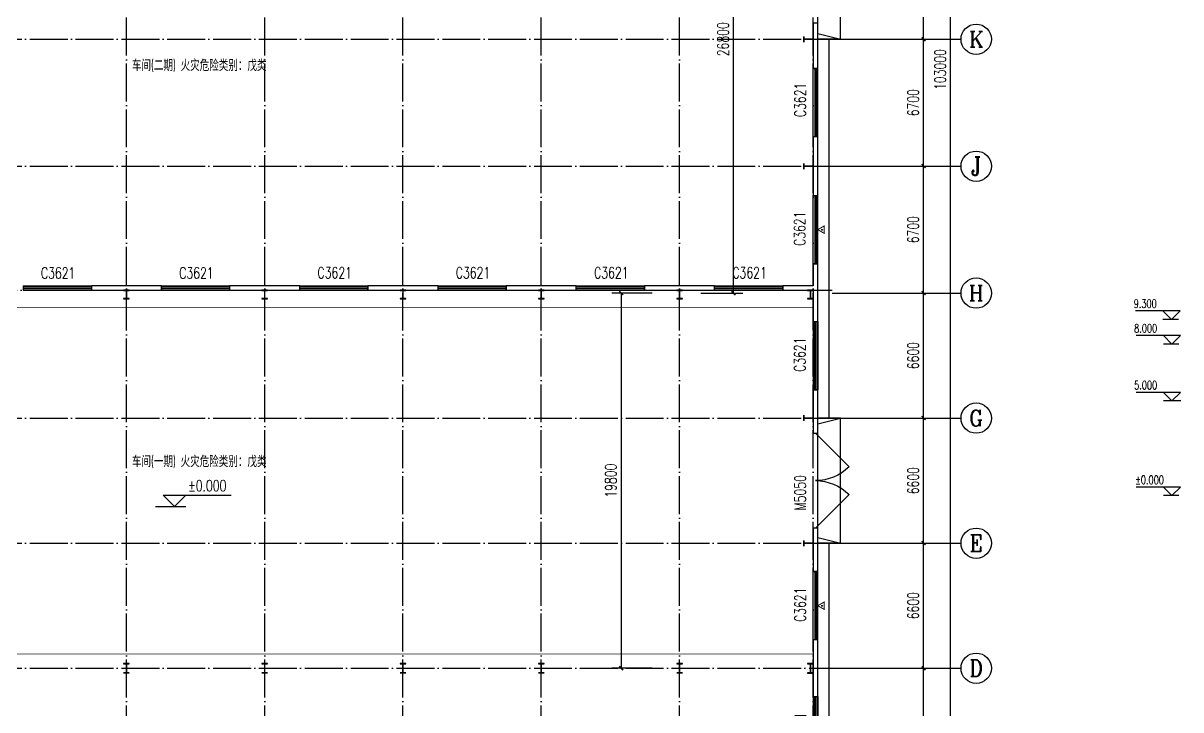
# Model space of a CAD drawing. Extents: x -89996 to 1006241, y -2176 to 440573.
# Drawn here: x 314473 to 375588, y 324303 to 360550 of the extents above; entities that cross this region are included whole.
import ezdxf
from ezdxf.enums import TextEntityAlignment as Align

# ---------------------------------------------------------------- set-up
doc = ezdxf.new("R2010")
doc.units = 0
doc.header["$LTSCALE"] = 1000
doc.header["$MEASUREMENT"] = 0
doc.linetypes.add('DASH', pattern=[0.35, 0.25, -0.1])
doc.linetypes.add('DOTE', pattern=[2.42, 2, -0.2, 0.02, -0.2])
for name, color, linetype in [('AXIS', 3, 'Continuous'), ('AXIS_TEXT', 7, 'Continuous'), ('DIM_ELEV', 3, 'Continuous'), ('DOTE', 1, 'DOTE'), ('GROUND', 2, 'Continuous'), ('GZ', 50, 'Continuous'), ('PUB_TEXT', 7, 'Continuous'), ('REIN', 1, 'Continuous'), ('STAIR', 2, 'Continuous'), ('TEXT', 7, 'Continuous'), ('WALL', 9, 'Continuous'), ('WINDOW', 4, 'Continuous'), ('WINDOW_TEXT', 7, 'Continuous')]:
    doc.layers.add(name, color=color, linetype=linetype)
doc.styles.add('_TCH_AXIS', font='COMPLEX', dxfattribs={"bigfont": 'GBCBIG'})
doc.styles.add('_TCH_DIM', font='SIMPLEX', dxfattribs={"bigfont": 'GBCBIG'})
doc.styles.add('_TCH_DIM_T3', font='SIMPLEX', dxfattribs={"width": 0.705882, "bigfont": 'GBCBIG'})
doc.styles.add('_TCH_WINDOW', font='SIMPLEX', dxfattribs={"height": 3.5, "bigfont": 'GBCBIG'})
doc.styles.add('COMPLEX', font='COMPLEX')
doc.styles.add('TSSD_Norm', font='tssdeng.shx', dxfattribs={"bigfont": 'hztxt.shx'})
doc.dimstyles.new('_TCH_ARCH&&200', dxfattribs={"dimtxt": 595, "dimasz": 200, "dimexe": 500, "dimexo": 600, "dimgap": 252.5, "dimtad": 1, "dimdec": 0, "dimzin": 0, "dimdsep": 46, "dimtxsty": '_TCH_DIM_T3', "dimblk": 'ARCHTICK', "dimcen": 0.09, "dimclrt": 7, "dimazin": 2, "dimtfac": 1, "dimtdec": 0, "dimtix": 1, "dimtmove": 2, "dimatfit": 3, "dimfxl": 0, "dimtolj": 1, "dimtzin": 0, "dimarcsym": 0})
doc.dimstyles.new('TCH-200-1', dxfattribs={"dimtxt": 595, "dimasz": 200, "dimexe": 500, "dimexo": 600, "dimgap": 252.5, "dimtad": 1, "dimdec": 0, "dimzin": 0, "dimdsep": 46, "dimtxsty": '_TCH_DIM_T3', "dimblk": 'ARCHTICK', "dimcen": 0.09, "dimclrd": 3, "dimclre": 3, "dimclrt": 7, "dimazin": 2, "dimtfac": 1, "dimtdec": 0, "dimtix": 1, "dimtmove": 2, "dimatfit": 3, "dimfxl": 0, "dimtolj": 1, "dimtzin": 0, "dimarcsym": 0})

# ---------------------------------------------------------------- blocks, each defined once
blk = doc.blocks.new('_ArchTick')
at = {"color": 0, "linetype": 'ByBlock', "const_width": 0.4}
blk.add_lwpolyline([(-0.5, -0.5), (0.5, 0.5)], dxfattribs=at)
blk = doc.blocks.new('*D1645')
at = {"layer": 'Defpoints', "color": 0, "transparency": 16777216}
for p in [(99600, 111483), (106608, 111483), (99600, 8483)]:
    blk.add_point(p, dxfattribs=at)
at = {"layer": 'WALL', "color": 3, "lineweight": -2, "transparency": 16777216}
for p, q in [((100200, 111483), (107108, 111483)), ((106608, 8483), (106608, 111483)), ((100200, 8483), (107108, 8483))]:
    blk.add_line(p, q, dxfattribs=at)
at = {"layer": 'WALL', "color": 3, "lineweight": -2, "transparency": 16777216, "xscale": 200, "yscale": 200, "zscale": 200}
for p, rotation in [((106608, 111483), 90), ((106608, 8483), 270)]:
    blk.add_blockref('_ArchTick', p, dxfattribs=dict(at, rotation=rotation))
at = {"layer": 'WALL', "color": 7, "transparency": 16777216, "insert": (106058, 59983), "char_height": 595, "attachment_point": 5, "rotation": 90, "style": '_TCH_DIM_T3'}
blk.add_mtext('\\A1;103000', dxfattribs=at)
blk = doc.blocks.new('*D1654')
at = {"layer": 'Defpoints', "color": 0, "transparency": 16777216}
for p in [(92974, 74983), (95147, 74983), (92823, 48183)]:
    blk.add_point(p, dxfattribs=at)
at = {"layer": 'WALL', "color": 3, "lineweight": -2, "transparency": 16777216}
for p, q in [((93574, 74983), (95647, 74983)), ((95147, 48183), (95147, 74983)), ((93423, 48183), (95647, 48183))]:
    blk.add_line(p, q, dxfattribs=at)
at = {"layer": 'WALL', "color": 3, "lineweight": -2, "transparency": 16777216, "xscale": 200, "yscale": 200, "zscale": 200}
for p, rotation in [((95147, 74983), 90), ((95147, 48183), 270)]:
    blk.add_blockref('_ArchTick', p, dxfattribs=dict(at, rotation=rotation))
at = {"layer": 'WALL', "color": 7, "transparency": 16777216, "insert": (94597, 61583), "char_height": 595, "attachment_point": 5, "rotation": 90, "style": '_TCH_DIM_T3'}
blk.add_mtext('\\A1;26800', dxfattribs=at)
blk = doc.blocks.new('*D1655')
at = {"layer": 'Defpoints', "color": 0, "transparency": 16777216}
for p in [(91458, 48183), (89222, 28383), (91458, 28383)]:
    blk.add_point(p, dxfattribs=at)
at = {"layer": 'WALL', "color": 3, "lineweight": -2, "transparency": 16777216}
for p, q in [((90858, 48183), (88722, 48183)), ((89222, 48183), (89222, 28383)), ((90858, 28383), (88722, 28383))]:
    blk.add_line(p, q, dxfattribs=at)
at = {"layer": 'WALL', "color": 3, "lineweight": -2, "transparency": 16777216, "xscale": 200, "yscale": 200, "zscale": 200}
for p, rotation in [((89222, 48183), 90), ((89222, 28383), 270)]:
    blk.add_blockref('_ArchTick', p, dxfattribs=dict(at, rotation=rotation))
at = {"layer": 'WALL', "color": 7, "transparency": 16777216, "insert": (88672, 38283), "char_height": 595, "attachment_point": 5, "rotation": 90, "style": '_TCH_DIM_T3'}
blk.add_mtext('\\A1;19800', dxfattribs=at)
blk = doc.blocks.new('$TCHSYS$WIN2D')
for p, q in [((-0.5, 0.5), (0.5, 0.5)), ((-0.5, 0.5), (-0.5, -0.5)), ((0.5, 0.5), (0.5, -0.5)), ((0.5, 0.167), (-0.5, 0.167)), ((0.5, -0.167), (-0.5, -0.167)), ((-0.5, -0.5), (0.5, -0.5))]:
    blk.add_line(p, q)
blk = doc.blocks.new('$DorLib2D$00000116')
at = {"color": 0}
for p, q in [((-0.5, 0), (-0.146, 0.354)), ((0.5, 0), (0.146, 0.354))]:
    blk.add_line(p, q, dxfattribs=at)
for centre, start, end in [((-0.5, 0), 0, 45), ((0.5, 0), 135, 180)]:
    blk.add_arc(centre, 0.5, start, end, dxfattribs=at)
blk = doc.blocks.new('_AXISO')
blk.add_circle((0, 0), 0.5)
at = {"layer": 'AXIS_TEXT', "style": 'COMPLEX', "width": 1.041667}
blk.add_attdef('A', text='', height=0.56, dxfattribs=at).set_placement((-0.25, -0.28), (0.25, -0.28), align=Align.FIT)
blk = doc.blocks.new('*D3107')
at = {"layer": 'AXIS', "color": 0, "lineweight": -2, "transparency": 16777216}
for p, q in [((101200, 28383), (105685, 28383)), ((105185, 21783), (105185, 28383)), ((101200, 21783), (105685, 21783))]:
    blk.add_line(p, q, dxfattribs=at)
at = {"layer": 'Defpoints', "color": 0, "transparency": 16777216}
for p in [(100600, 28383), (105185, 28383), (100600, 21783)]:
    blk.add_point(p, dxfattribs=at)
at = {"layer": 'AXIS', "color": 0, "lineweight": -2, "transparency": 16777216, "xscale": 200, "yscale": 200, "zscale": 200}
for p, rotation in [((105185, 28383), 90), ((105185, 21783), 270)]:
    blk.add_blockref('_ArchTick', p, dxfattribs=dict(at, rotation=rotation))
at = {"layer": 'AXIS', "color": 7, "transparency": 16777216, "insert": (104635, 25083), "char_height": 595, "attachment_point": 5, "rotation": 90, "style": '_TCH_DIM_T3'}
blk.add_mtext('\\A1;6600', dxfattribs=at)
blk = doc.blocks.new('*D3108')
at = {"layer": 'AXIS', "color": 0, "lineweight": -2, "transparency": 16777216}
for p, q in [((101200, 34983), (105685, 34983)), ((105185, 28383), (105185, 34983)), ((101200, 28383), (105685, 28383))]:
    blk.add_line(p, q, dxfattribs=at)
at = {"layer": 'Defpoints', "color": 0, "transparency": 16777216}
for p in [(100600, 34983), (105185, 34983), (100600, 28383)]:
    blk.add_point(p, dxfattribs=at)
at = {"layer": 'AXIS', "color": 0, "lineweight": -2, "transparency": 16777216, "xscale": 200, "yscale": 200, "zscale": 200}
for p, rotation in [((105185, 34983), 90), ((105185, 28383), 270)]:
    blk.add_blockref('_ArchTick', p, dxfattribs=dict(at, rotation=rotation))
at = {"layer": 'AXIS', "color": 7, "transparency": 16777216, "insert": (104635, 31683), "char_height": 595, "attachment_point": 5, "rotation": 90, "style": '_TCH_DIM_T3'}
blk.add_mtext('\\A1;6600', dxfattribs=at)
blk = doc.blocks.new('*D3109')
at = {"layer": 'AXIS', "color": 0, "lineweight": -2, "transparency": 16777216}
for p, q in [((101200, 41583), (105685, 41583)), ((105185, 34983), (105185, 41583)), ((101200, 34983), (105685, 34983))]:
    blk.add_line(p, q, dxfattribs=at)
at = {"layer": 'Defpoints', "color": 0, "transparency": 16777216}
for p in [(100600, 41583), (105185, 41583), (100600, 34983)]:
    blk.add_point(p, dxfattribs=at)
at = {"layer": 'AXIS', "color": 0, "lineweight": -2, "transparency": 16777216, "xscale": 200, "yscale": 200, "zscale": 200}
for p, rotation in [((105185, 41583), 90), ((105185, 34983), 270)]:
    blk.add_blockref('_ArchTick', p, dxfattribs=dict(at, rotation=rotation))
at = {"layer": 'AXIS', "color": 7, "transparency": 16777216, "insert": (104635, 38283), "char_height": 595, "attachment_point": 5, "rotation": 90, "style": '_TCH_DIM_T3'}
blk.add_mtext('\\A1;6600', dxfattribs=at)
blk = doc.blocks.new('*D3110')
at = {"layer": 'AXIS', "color": 0, "lineweight": -2, "transparency": 16777216}
for p, q in [((101200, 48183), (105685, 48183)), ((105185, 41583), (105185, 48183)), ((101200, 41583), (105685, 41583))]:
    blk.add_line(p, q, dxfattribs=at)
at = {"layer": 'Defpoints', "color": 0, "transparency": 16777216}
for p in [(100600, 48183), (105185, 48183), (100600, 41583)]:
    blk.add_point(p, dxfattribs=at)
at = {"layer": 'AXIS', "color": 0, "lineweight": -2, "transparency": 16777216, "xscale": 200, "yscale": 200, "zscale": 200}
for p, rotation in [((105185, 48183), 90), ((105185, 41583), 270)]:
    blk.add_blockref('_ArchTick', p, dxfattribs=dict(at, rotation=rotation))
at = {"layer": 'AXIS', "color": 7, "transparency": 16777216, "insert": (104635, 44883), "char_height": 595, "attachment_point": 5, "rotation": 90, "style": '_TCH_DIM_T3'}
blk.add_mtext('\\A1;6600', dxfattribs=at)
blk = doc.blocks.new('*D3111')
at = {"layer": 'AXIS', "color": 0, "lineweight": -2, "transparency": 16777216}
for p, q in [((101200, 54883), (105685, 54883)), ((105185, 48183), (105185, 54883)), ((101200, 48183), (105685, 48183))]:
    blk.add_line(p, q, dxfattribs=at)
at = {"layer": 'Defpoints', "color": 0, "transparency": 16777216}
for p in [(100600, 54883), (105185, 54883), (100600, 48183)]:
    blk.add_point(p, dxfattribs=at)
at = {"layer": 'AXIS', "color": 0, "lineweight": -2, "transparency": 16777216, "xscale": 200, "yscale": 200, "zscale": 200}
for p, rotation in [((105185, 54883), 90), ((105185, 48183), 270)]:
    blk.add_blockref('_ArchTick', p, dxfattribs=dict(at, rotation=rotation))
at = {"layer": 'AXIS', "color": 7, "transparency": 16777216, "insert": (104635, 51533), "char_height": 595, "attachment_point": 5, "rotation": 90, "style": '_TCH_DIM_T3'}
blk.add_mtext('\\A1;6700', dxfattribs=at)
blk = doc.blocks.new('*D3112')
at = {"layer": 'AXIS', "color": 0, "lineweight": -2, "transparency": 16777216}
for p, q in [((101200, 61583), (105685, 61583)), ((105185, 54883), (105185, 61583)), ((101200, 54883), (105685, 54883))]:
    blk.add_line(p, q, dxfattribs=at)
at = {"layer": 'Defpoints', "color": 0, "transparency": 16777216}
for p in [(100600, 61583), (105185, 61583), (100600, 54883)]:
    blk.add_point(p, dxfattribs=at)
at = {"layer": 'AXIS', "color": 0, "lineweight": -2, "transparency": 16777216, "xscale": 200, "yscale": 200, "zscale": 200}
for p, rotation in [((105185, 61583), 90), ((105185, 54883), 270)]:
    blk.add_blockref('_ArchTick', p, dxfattribs=dict(at, rotation=rotation))
at = {"layer": 'AXIS', "color": 7, "transparency": 16777216, "insert": (104635, 58233), "char_height": 595, "attachment_point": 5, "rotation": 90, "style": '_TCH_DIM_T3'}
blk.add_mtext('\\A1;6700', dxfattribs=at)
blk = doc.blocks.new('*D3113')
at = {"layer": 'AXIS', "color": 0, "lineweight": -2, "transparency": 16777216}
for p, q in [((101200, 68283), (105685, 68283)), ((105185, 61583), (105185, 68283)), ((101200, 61583), (105685, 61583))]:
    blk.add_line(p, q, dxfattribs=at)
at = {"layer": 'Defpoints', "color": 0, "transparency": 16777216}
for p in [(100600, 68283), (105185, 68283), (100600, 61583)]:
    blk.add_point(p, dxfattribs=at)
at = {"layer": 'AXIS', "color": 0, "lineweight": -2, "transparency": 16777216, "xscale": 200, "yscale": 200, "zscale": 200}
for p, rotation in [((105185, 68283), 90), ((105185, 61583), 270)]:
    blk.add_blockref('_ArchTick', p, dxfattribs=dict(at, rotation=rotation))
at = {"layer": 'AXIS', "color": 7, "transparency": 16777216, "insert": (104635, 64933), "char_height": 595, "attachment_point": 5, "rotation": 90, "style": '_TCH_DIM_T3'}
blk.add_mtext('\\A1;6700', dxfattribs=at)
blk = doc.blocks.new('A$C5DBF1C92')
at = {"layer": 'AXIS'}
for p, q in [((100357, 61582.9), (107160.8, 61582.9)), ((100357, 54882.9), (107160.8, 54882.9)), ((100357, 48182.7), (107160.8, 48182.7)), ((100357, 41582.9), (107160.8, 41582.9)), ((100357, 34982.9), (107160.8, 34982.9)), ((100357, 28382.9), (107160.8, 28382.9))]:
    blk.add_line(p, q, dxfattribs=at)
at = {"layer": 'DIM_ELEV'}
for p, q in [((65634.9, 36913), (65034.9, 37513)), ((65034.9, 37513), (68624.9, 37513)), ((65634.9, 36913), (66234.9, 37513)), ((64636.5, 36913), (66234.9, 36913))]:
    blk.add_line(p, q, dxfattribs=at)
at = {"layer": 'DOTE'}
for p, q in [((63100, 7482.9), (63100, 112482.9)), ((77700, 7482.9), (77700, 112482.9)), ((85000, 7482.9), (85000, 112482.9)), ((92300, 7482.9), (92300, 112482.9)), ((99360, 7482.9), (99360, 112482.9)), ((70400, 7482.9), (70400, 76982.8)), ((9600, 61582.9), (100360, 61582.9)), ((9600, 54882.9), (100360, 54882.9)), ((9360, 48332.9), (100360, 48332.9)), ((9600, 41582.9), (100600, 41582.9)), ((9600, 34982.9), (100600, 34982.9)), ((9600, 28382.9), (100600, 28382.9))]:
    blk.add_line(p, q, dxfattribs=at)
at = {"layer": 'GROUND'}
for p, q in [((99600, 61582.9), (99600, 68282.9)), ((100800, 61582.9), (100800, 68282.9)), ((99600, 61882.9), (100800, 61582.9)), ((100800, 61582.9), (99600, 61582.9)), ((99600, 41582.9), (99600, 61582.9)), ((100200, 41582.9), (100200, 61582.9)), ((99600, 21782.9), (99600, 34982.9)), ((100200, 21782.9), (100200, 34982.9))]:
    blk.add_line(p, q, dxfattribs=at)
at = {"layer": 'GZ'}
for points in [[(98860, 61732.9), (98860, 61432.9), (98870, 61432.9), (98870, 61576.1), (98875, 61579.9), (99345.3, 61579.9), (99350, 61576.1), (99350, 61432.9), (99360, 61432.9), (99360, 61732.9), (99350, 61732.9), (99350, 61589.9), (99345.5, 61585.9), (98875, 61585.9), (98870, 61589.9), (98870, 61732.9), (98860, 61732.9)], [(98860, 55032.9), (98860, 54732.9), (98870, 54732.9), (98870, 54876.1), (98875, 54879.9), (99345.3, 54879.9), (99350, 54876.1), (99350, 54732.9), (99360, 54732.9), (99360, 55032.9), (99350, 55032.9), (99350, 54889.9), (99345.5, 54885.9), (98875, 54885.9), (98870, 54889.9), (98870, 55032.9), (98860, 55032.9)], [(63250, 48332.9), (62950, 48332.9), (62950, 48322.9), (63093.1, 48322.9), (63097, 48317.9), (63097, 47897.6), (63093.1, 47892.9), (62950, 47892.9), (62950, 47882.9), (63250, 47882.9), (63250, 47892.9), (63107, 47892.9), (63103, 47897.4), (63103, 48317.9), (63107, 48322.9), (63250, 48322.9), (63250, 48332.9)], [(70550, 48332.9), (70250, 48332.9), (70250, 48322.9), (70393.1, 48322.9), (70397, 48317.9), (70397, 47897.6), (70393.1, 47892.9), (70250, 47892.9), (70250, 47882.9), (70550, 47882.9), (70550, 47892.9), (70407, 47892.9), (70403, 47897.4), (70403, 48317.9), (70407, 48322.9), (70550, 48322.9), (70550, 48332.9)], [(77850, 48332.9), (77550, 48332.9), (77550, 48322.9), (77693.1, 48322.9), (77697, 48317.9), (77697, 47897.6), (77693.1, 47892.9), (77550, 47892.9), (77550, 47882.9), (77850, 47882.9), (77850, 47892.9), (77707, 47892.9), (77703, 47897.4), (77703, 48317.9), (77707, 48322.9), (77850, 48322.9), (77850, 48332.9)], [(85150, 48332.9), (84850, 48332.9), (84850, 48322.9), (84993.1, 48322.9), (84997, 48317.9), (84997, 47897.6), (84993.1, 47892.9), (84850, 47892.9), (84850, 47882.9), (85150, 47882.9), (85150, 47892.9), (85007, 47892.9), (85003, 47897.4), (85003, 48317.9), (85007, 48322.9), (85150, 48322.9), (85150, 48332.9)], [(92450, 48332.9), (92150, 48332.9), (92150, 48322.9), (92293.1, 48322.9), (92297, 48317.9), (92297, 47897.6), (92293.1, 47892.9), (92150, 47892.9), (92150, 47882.9), (92450, 47882.9), (92450, 47892.9), (92307, 47892.9), (92303, 47897.4), (92303, 48317.9), (92307, 48322.9), (92450, 48322.9), (92450, 48332.9)], [(99360, 48332.9), (99060, 48332.9), (99060, 48322.9), (99203.1, 48322.9), (99207, 48317.9), (99207, 47897.6), (99203.1, 47892.9), (99060, 47892.9), (99060, 47882.9), (99360, 47882.9), (99360, 47892.9), (99217, 47892.9), (99213, 47897.4), (99213, 48317.9), (99217, 48322.9), (99360, 48322.9), (99360, 48332.9)], [(98860, 41732.9), (98860, 41432.9), (98870, 41432.9), (98870, 41576.1), (98875, 41579.9), (99345.3, 41579.9), (99350, 41576.1), (99350, 41432.9), (99360, 41432.9), (99360, 41732.9), (99350, 41732.9), (99350, 41589.9), (99345.5, 41585.9), (98875, 41585.9), (98870, 41589.9), (98870, 41732.9), (98860, 41732.9)], [(98860, 35132.9), (98860, 34832.9), (98870, 34832.9), (98870, 34976.1), (98875, 34979.9), (99345.3, 34979.9), (99350, 34976.1), (99350, 34832.9), (99360, 34832.9), (99360, 35132.9), (99350, 35132.9), (99350, 34989.9), (99345.5, 34985.9), (98875, 34985.9), (98870, 34989.9), (98870, 35132.9), (98860, 35132.9)], [(63250, 28633.1), (62950, 28633.1), (62950, 28623.1), (63093.1, 28623.1), (63097, 28618.1), (63097, 28147.8), (63093.1, 28143.1), (62950, 28143.1), (62950, 28133.1), (63250, 28133.1), (63250, 28143.1), (63107, 28143.1), (63103, 28147.6), (63103, 28618.1), (63107, 28623.1), (63250, 28623.1), (63250, 28633.1)], [(70550, 28633.1), (70250, 28633.1), (70250, 28623.1), (70393.1, 28623.1), (70397, 28618.1), (70397, 28147.8), (70393.1, 28143.1), (70250, 28143.1), (70250, 28133.1), (70550, 28133.1), (70550, 28143.1), (70407, 28143.1), (70403, 28147.6), (70403, 28618.1), (70407, 28623.1), (70550, 28623.1), (70550, 28633.1)], [(77850, 28633.1), (77550, 28633.1), (77550, 28623.1), (77693.1, 28623.1), (77697, 28618.1), (77697, 28147.8), (77693.1, 28143.1), (77550, 28143.1), (77550, 28133.1), (77850, 28133.1), (77850, 28143.1), (77707, 28143.1), (77703, 28147.6), (77703, 28618.1), (77707, 28623.1), (77850, 28623.1), (77850, 28633.1)], [(85150, 28633.1), (84850, 28633.1), (84850, 28623.1), (84993.1, 28623.1), (84997, 28618.1), (84997, 28147.8), (84993.1, 28143.1), (84850, 28143.1), (84850, 28133.1), (85150, 28133.1), (85150, 28143.1), (85007, 28143.1), (85003, 28147.6), (85003, 28618.1), (85007, 28623.1), (85150, 28623.1), (85150, 28633.1)], [(92450, 28633.1), (92150, 28633.1), (92150, 28623.1), (92293.1, 28623.1), (92297, 28618.1), (92297, 28147.8), (92293.1, 28143.1), (92150, 28143.1), (92150, 28133.1), (92450, 28133.1), (92450, 28143.1), (92307, 28143.1), (92303, 28147.6), (92303, 28618.1), (92307, 28623.1), (92450, 28623.1), (92450, 28633.1)], [(99360, 28623.4), (99060, 28623.4), (99060, 28613.4), (99203.1, 28613.4), (99207, 28608.4), (99207, 28138), (99203.1, 28133.4), (99060, 28133.4), (99060, 28123.4), (99360, 28123.4), (99360, 28133.4), (99217, 28133.4), (99213, 28137.8), (99213, 28608.4), (99217, 28613.4), (99360, 28613.4), (99360, 28623.4)]]:
    blk.add_lwpolyline(points, close=True, dxfattribs=at)
at = {"layer": 'REIN', "const_width": 50, "elevation": -1200}
for points in [[(99600, 51532.8), (99932.1, 51724.6), (99932.1, 51341.1)], [(99600, 31682.9), (99932.1, 31874.7), (99932.1, 31491.2)]]:
    blk.add_lwpolyline(points, close=True, dxfattribs=at)
blk.add_lwpolyline([(99820.3, 31701.7, -1), (99820.3, 31651.7, -1)], format="xyb", close=True, dxfattribs=at)
at = {"layer": 'STAIR'}
for p, q in [((100800, 41582.9), (99600, 41582.9)), ((99600, 34982.9), (99600, 41582.9)), ((99600, 41282.9), (100800, 41582.9)), ((100800, 34982.9), (100800, 41582.9)), ((99600, 35282.9), (100800, 34982.9)), ((100800, 34982.9), (99600, 34982.9))]:
    blk.add_line(p, q, dxfattribs=at)
at = {"layer": 'WALL'}
for p, q in [((64950, 48572.9), (61250, 48572.9)), ((61250, 48572.9), (61250, 48332.9)), ((61250, 48332.9), (64950, 48332.9)), ((64950, 48332.9), (64950, 48572.9)), ((72250, 48572.9), (68550, 48572.9)), ((68550, 48572.9), (68550, 48332.9)), ((68550, 48332.9), (72250, 48332.9)), ((72250, 48332.9), (72250, 48572.9)), ((79550, 48572.9), (75850, 48572.9)), ((75850, 48572.9), (75850, 48332.9)), ((75850, 48332.9), (79550, 48332.9)), ((79550, 48332.9), (79550, 48572.9)), ((86850, 48572.9), (83150, 48572.9)), ((83150, 48572.9), (83150, 48332.9)), ((83150, 48332.9), (86850, 48332.9)), ((86850, 48332.9), (86850, 48572.9)), ((94150, 48572.9), (90450, 48572.9)), ((90450, 48572.9), (90450, 48332.9)), ((90450, 48332.9), (94150, 48332.9)), ((94150, 48332.9), (94150, 48572.9)), ((99360, 48572.9), (97750, 48572.9)), ((97750, 48572.9), (97750, 48332.9)), ((97750, 48332.9), (99360, 48332.9))]:
    blk.add_line(p, q, dxfattribs=at)
at = {"layer": 'WINDOW'}
for p, q in [((99360, 62432.9), (99360, 60032.9)), ((99600, 62432.9), (99360, 62432.9)), ((99600, 60032.9), (99600, 62432.9)), ((99360, 60032.9), (99600, 60032.9)), ((99360, 56432.9), (99360, 53332.8)), ((99600, 56432.9), (99360, 56432.9)), ((99600, 53332.8), (99600, 56432.9)), ((99360, 53332.8), (99600, 53332.8)), ((99600, 49732.8), (99360, 49732.8)), ((99360, 49732.8), (99360, 48572.9)), ((99600, 48572.9), (99600, 49732.8)), ((99360, 48332.9), (99360, 46682.9)), ((99600, 46682.9), (99600, 48572.9)), ((99360, 46682.9), (99600, 46682.9)), ((99360, 43082.9), (99360, 40783.1)), ((99600, 43082.9), (99360, 43082.9)), ((99600, 40783.1), (99600, 43082.9)), ((99360, 40783.1), (99600, 40783.1)), ((99360, 35783.1), (99360, 33482.9)), ((99600, 35783.1), (99360, 35783.1)), ((99600, 33482.9), (99600, 35783.1)), ((99360, 33482.9), (99600, 33482.9)), ((99360, 29882.9), (99360, 26882.9)), ((99600, 29882.9), (99360, 29882.9)), ((99600, 26882.9), (99600, 29882.9)), ((99360, 26882.9), (99600, 26882.9))]:
    blk.add_line(p, q, dxfattribs=at)
at = {"layer": 'WINDOW', "const_width": 50, "elevation": -1200}
blk.add_lwpolyline([(99820.3, 51551.5, -1), (99820.3, 51501.5, -1)], format="xyb", close=True, dxfattribs=at)
at = {"layer": 'AXIS'}
ref = blk.add_blockref('_AXISO', (107960.8, 61582.9), dxfattribs=dict(at, xscale=1600, yscale=1600, zscale=1600))
ref.add_attrib('A', 'K', dxfattribs={"layer": 'AXIS_TEXT', "height": 830.5, "style": '_TCH_AXIS'}).set_placement((107585.1, 61167.7), (108336.5, 61167.7), align=Align.FIT)
ref = blk.add_blockref('_AXISO', (107960.8, 54882.9), dxfattribs=dict(at, xscale=1600, yscale=1600, zscale=1600))
ref.add_attrib('A', 'J', dxfattribs={"layer": 'AXIS_TEXT', "height": 992.1, "style": '_TCH_AXIS'}).set_placement((107701, 54386.9), (108220.7, 54386.9), align=Align.FIT)
ref = blk.add_blockref('_AXISO', (107960.8, 48182.7), dxfattribs=dict(at, xscale=1600, yscale=1600, zscale=1600))
ref.add_attrib('A', 'H', dxfattribs={"layer": 'AXIS_TEXT', "height": 811, "style": '_TCH_AXIS'}).set_placement((107574.6, 47777.2), (108347, 47777.2), align=Align.FIT)
ref = blk.add_blockref('_AXISO', (107960.8, 41582.9), dxfattribs=dict(at, xscale=1600, yscale=1600, zscale=1600))
ref.add_attrib('A', 'G', dxfattribs={"layer": 'AXIS_TEXT', "height": 850.4, "style": '_TCH_AXIS'}).set_placement((107596.4, 41157.8), (108325.3, 41157.8), align=Align.FIT)
ref = blk.add_blockref('_AXISO', (107960.8, 34982.9), dxfattribs=dict(at, xscale=1600, yscale=1600, zscale=1600))
ref.add_attrib('A', 'E', dxfattribs={"layer": 'AXIS_TEXT', "height": 890.9, "style": '_TCH_AXIS'}).set_placement((107621.4, 34537.5), (108300.2, 34537.5), align=Align.FIT)
ref = blk.add_blockref('_AXISO', (107960.8, 28382.9), dxfattribs=dict(at, xscale=1600, yscale=1600, zscale=1600))
ref.add_attrib('A', 'D', dxfattribs={"layer": 'AXIS_TEXT', "height": 870.5, "style": '_TCH_AXIS'}).set_placement((107608.5, 27947.7), (108313.2, 27947.7), align=Align.FIT)
at = {"layer": 'WINDOW'}
ref = blk.add_blockref('$TCHSYS$WIN2D', (99480, 58232.9), dxfattribs=dict(at, xscale=-3600, yscale=240, zscale=-3600, rotation=270))
ref.add_attrib('A', 'C3621', (98970, 57472.9), dxfattribs={"layer": 'WINDOW_TEXT', "height": 595, "rotation": 90, "style": '_TCH_WINDOW', "width": 0.705882})
ref = blk.add_blockref('$TCHSYS$WIN2D', (99480, 51532.8), dxfattribs=dict(at, xscale=-3600, yscale=-240, zscale=-3600, rotation=270))
ref.add_attrib('A', 'C3621', (98940.8, 50672.8), dxfattribs={"layer": 'WINDOW_TEXT', "height": 595, "rotation": 90, "style": '_TCH_WINDOW', "width": 0.705882})
ref = blk.add_blockref('$TCHSYS$WIN2D', (59450, 48452.9), dxfattribs=dict(at, xscale=3600, yscale=240, zscale=3600, rotation=5.102719617992922e-08))
ref.add_attrib('A', 'C3621', (58590, 48947.7), dxfattribs={"layer": 'WINDOW_TEXT', "height": 595, "rotation": 0, "style": '_TCH_WINDOW', "width": 0.705882})
ref = blk.add_blockref('$TCHSYS$WIN2D', (66750, 48452.9), dxfattribs=dict(at, xscale=3600, yscale=240, zscale=3600, rotation=5.102719617992922e-08))
ref.add_attrib('A', 'C3621', (65890, 48947.7), dxfattribs={"layer": 'WINDOW_TEXT', "height": 595, "rotation": 0, "style": '_TCH_WINDOW', "width": 0.705882})
ref = blk.add_blockref('$TCHSYS$WIN2D', (74050, 48452.9), dxfattribs=dict(at, xscale=3600, yscale=-240, zscale=3600, rotation=5.102719617992922e-08))
ref.add_attrib('A', 'C3621', (73190, 48962.9), dxfattribs={"layer": 'WINDOW_TEXT', "height": 595, "rotation": 0, "style": '_TCH_WINDOW', "width": 0.705882})
ref = blk.add_blockref('$TCHSYS$WIN2D', (81350, 48452.9), dxfattribs=dict(at, xscale=3600, yscale=-240, zscale=3600, rotation=5.102719617992922e-08))
ref.add_attrib('A', 'C3621', (80490, 48962.9), dxfattribs={"layer": 'WINDOW_TEXT', "height": 595, "rotation": 0, "style": '_TCH_WINDOW', "width": 0.705882})
ref = blk.add_blockref('$TCHSYS$WIN2D', (88650, 48452.9), dxfattribs=dict(at, xscale=3600, yscale=-240, zscale=3600, rotation=5.102719617992922e-08))
ref.add_attrib('A', 'C3621', (87790, 48962.9), dxfattribs={"layer": 'WINDOW_TEXT', "height": 595, "rotation": 0, "style": '_TCH_WINDOW', "width": 0.705882})
ref = blk.add_blockref('$TCHSYS$WIN2D', (95950, 48452.9), dxfattribs=dict(at, xscale=3600, yscale=-240, zscale=3600, rotation=5.102719617992922e-08))
ref.add_attrib('A', 'C3621', (95090, 48962.9), dxfattribs={"layer": 'WINDOW_TEXT', "height": 595, "rotation": 0, "style": '_TCH_WINDOW', "width": 0.705882})
ref = blk.add_blockref('$TCHSYS$WIN2D', (99480, 44882.9), dxfattribs=dict(at, xscale=3600, yscale=-240, zscale=3600, rotation=270))
ref.add_attrib('A', 'C3621', (98947.8, 44022.9), dxfattribs={"layer": 'WINDOW_TEXT', "height": 595, "rotation": 90, "style": '_TCH_WINDOW', "width": 0.705882})
ref = blk.add_blockref('$DorLib2D$00000116', (99480, 38283.1), dxfattribs=dict(at, xscale=-5000, yscale=5000, zscale=-5000, rotation=270))
ref.add_attrib('A', 'M5050', (98970, 36703.1), dxfattribs={"layer": 'WINDOW_TEXT', "height": 595, "rotation": 90, "style": '_TCH_WINDOW', "width": 0.705882})
ref = blk.add_blockref('$TCHSYS$WIN2D', (99480, 31682.9), dxfattribs=dict(at, xscale=-3600, yscale=240, zscale=-3600, rotation=270))
ref.add_attrib('A', 'C3621', (98970, 30822.9), dxfattribs={"layer": 'WINDOW_TEXT', "height": 595, "rotation": 90, "style": '_TCH_WINDOW', "width": 0.705882})
ref = blk.add_blockref('$TCHSYS$WIN2D', (99480, 25082.9), dxfattribs=dict(at, xscale=3600, yscale=-240, zscale=3600, rotation=270))
ref.add_attrib('A', 'C3621', (98988.4, 24222.9), dxfattribs={"layer": 'WINDOW_TEXT', "height": 595, "rotation": 90, "style": '_TCH_WINDOW', "width": 0.705882})
at = {"layer": 'PUB_TEXT', "style": '_TCH_DIM', "width": 0.705882}
blk.add_text('%%P0.000', height=595, dxfattribs=at).set_placement((66364.9, 37723))
at = {"layer": 'TEXT', "style": 'TSSD_Norm', "width": 0.7}
for s, p in [('车间(二期) 火灾危险类别：戊类 ', (67073, 60207.5)), ('车间(一期) 火灾危险类别：戊类 ', (67073, 39297.2))]:
    blk.add_text(s, height=600, dxfattribs=at).set_placement(p, align=Align.MIDDLE_CENTER)
at = {"layer": 'AXIS'}
for p1, p2, picture, middle in [((100600, 61582.9), (100600, 68282.9), '*D3113', (104635.3, 64932.9)), ((100600, 54882.9), (100600, 61582.9), '*D3112', (104635.3, 58232.9)), ((100600, 48182.7), (100600, 54882.9), '*D3111', (104635.3, 51532.8)), ((100600, 41582.9), (100600, 48182.7), '*D3110', (104635.3, 44882.8)), ((100600, 34982.9), (100600, 41582.9), '*D3109', (104635.3, 38282.9)), ((100600, 28382.9), (100600, 34982.9), '*D3108', (104635.3, 31682.9)), ((100600, 21782.9), (100600, 28382.9), '*D3107', (104635.3, 25082.9))]:
    dim = blk.add_aligned_dim(p1=p1, p2=p2, distance=-4585.3, dimstyle='_TCH_ARCH&&200', dxfattribs=at)
    dim.commit()
    dim.dimension.update_dxf_attribs({"geometry": picture, "text_midpoint": middle})
at = {"layer": 'WALL'}
for base, p1, p2, picture, middle in [((106607.8, 111482.9), (99600, 8482.9), (99600, 111482.9), '*D1645', (106057.8, 59982.9)), ((95146.7, 74982.8), (92822.5, 48182.7), (92974.2, 74982.8), '*D1654', (94596.7, 61582.7)), ((89222.3, 28382.9), (91458, 48182.7), (91458, 28382.9), '*D1655', (88672.3, 38282.8))]:
    dim = blk.add_linear_dim(base=base, p1=p1, p2=p2, angle=90, dimstyle='TCH-200-1', dxfattribs=at)
    dim.commit()
    dim.dimension.update_dxf_attribs({"geometry": picture, "text_midpoint": middle})

msp = doc.modelspace()

# ---------------------------------------------------------------- linework, layer by layer
at = {"linetype": 'DASH', "const_width": 50}
for points in [[(277883.05, 345550.35), (356183.05, 345550.35)], [(277883.05, 327250.61), (356183.05, 327250.61)]]:
    msp.add_lwpolyline(points, dxfattribs=at)
at = {"layer": 'AXIS'}
for p, q in [((375546.07, 345362.56), (373198.57, 345362.56)), ((375096.07, 344912.56), (374646.07, 345362.56)), ((375096.07, 344912.56), (375546.07, 345362.56)), ((375461.01, 344912.56), (374646.07, 344912.56)), ((375568.99, 344062.56), (373221.49, 344062.56)), ((375118.99, 343612.56), (374668.99, 344062.56)), ((375483.93, 343612.56), (374668.99, 343612.56)), ((375118.99, 343612.56), (375568.99, 344062.56)), ((375568.99, 341062.56), (373221.49, 341062.56)), ((375118.99, 340612.56), (374668.99, 341062.56)), ((375118.99, 340612.56), (375568.99, 341062.56)), ((375588.36, 340612.56), (374668.99, 340612.56)), ((375568.99, 336062.56), (373221.49, 336062.56)), ((375118.99, 335612.56), (374668.99, 336062.56)), ((375483.93, 335612.56), (374668.99, 335612.56)), ((375118.99, 335612.56), (375568.99, 336062.56))]:
    msp.add_line(p, q, dxfattribs=at)

# ---------------------------------------------------------------- block references
msp.add_blockref('A$C5DBF1C92', (256823.06, 298117.41))

# ---------------------------------------------------------------- texts
at = {"layer": 'PUB_TEXT', "style": '_TCH_DIM', "width": 0.705882}
for s, p in [('9.300', (373099.51, 345520.06)), ('8.000', (373122.43, 344220.06)), ('5.000', (373122.43, 341220.06)), ('%%P0.000', (373180.93, 336220.06))]:
    msp.add_text(s, height=446.25, dxfattribs=at).set_placement(p)

doc.saveas('drawing.dxf')
